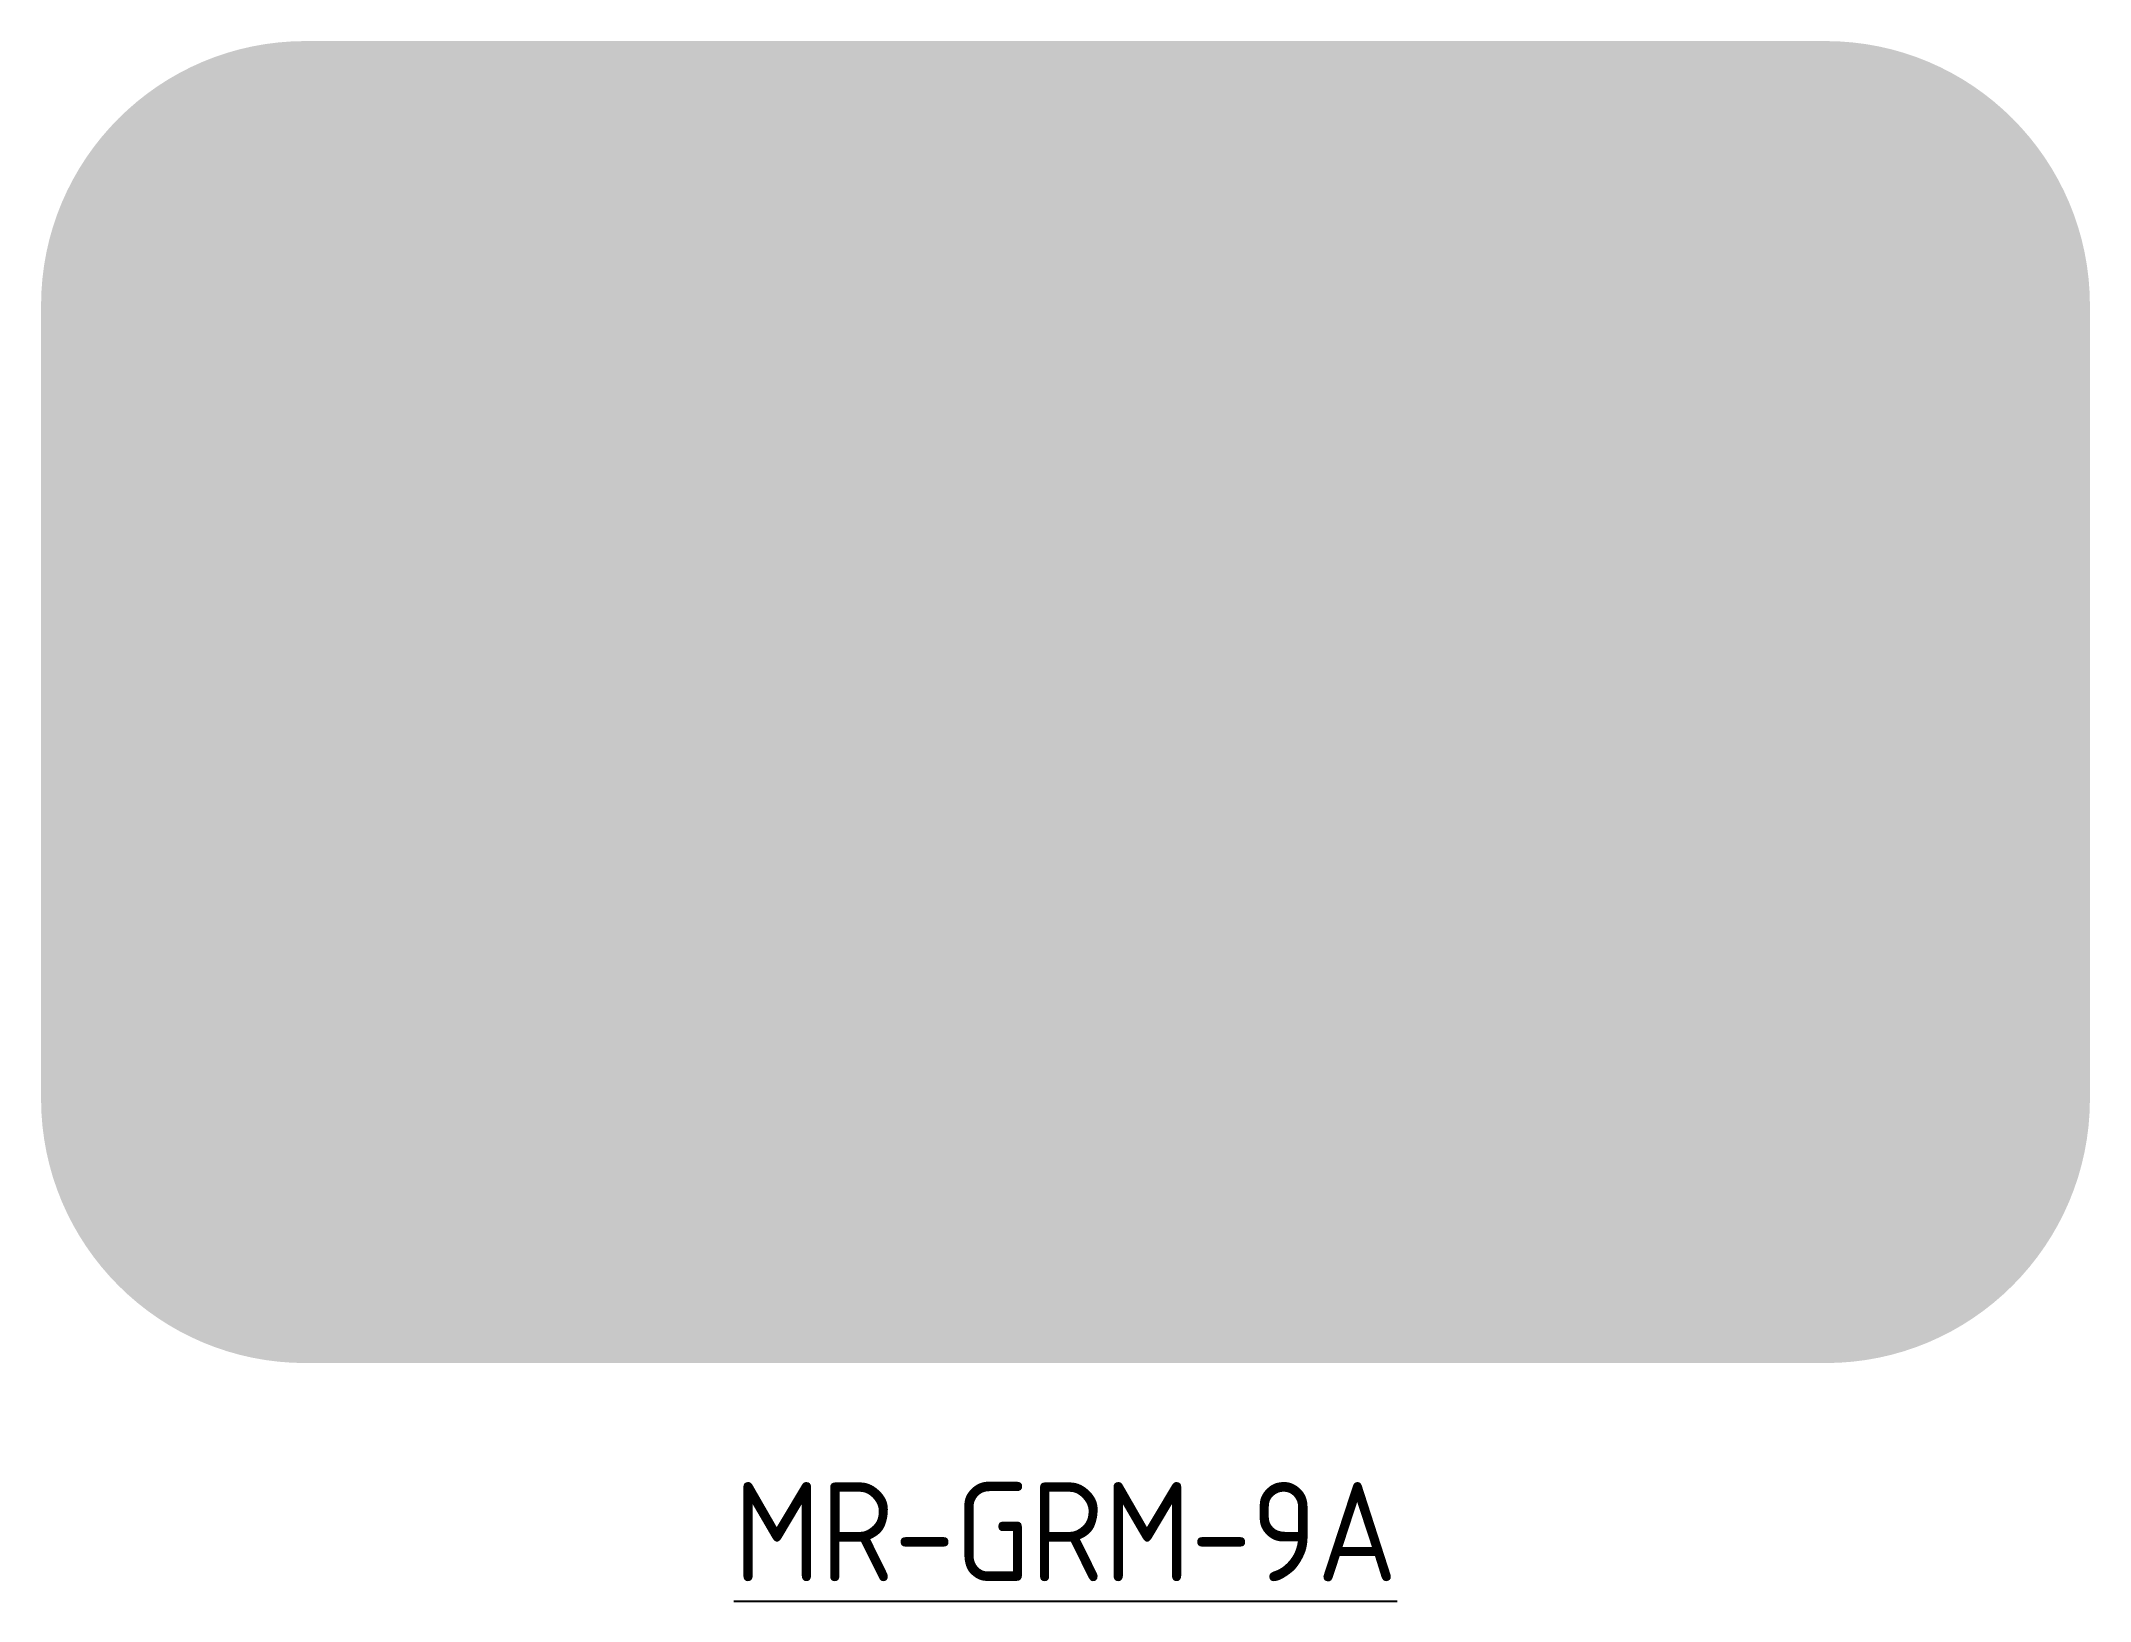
# Model space of a CAD drawing. Extents: x -31 to 31, y -7.2 to 40.
import ezdxf

# ---------------------------------------------------------------- set-up
doc = ezdxf.new("R2010")
doc.units = 0
doc.layers.add('_GREEN-ST', color=96, linetype='Continuous')
doc.layers.add('T35', color=3, linetype='Continuous')
doc.layers.add('_YELLOW', color=7, linetype='Continuous', true_color=0xfedb00)
doc.styles.add('T35', font='isocp2.shx', dxfattribs={"height": 3.5})

msp = doc.modelspace()

# ---------------------------------------------------------------- hatches: boundary and pattern name
at = {"layer": '_GREEN-ST'}
h = msp.add_hatch(color=256, dxfattribs=at)
h.dxf.hatch_style = 1
edge = h.paths.add_edge_path(flags=16)
edge.add_line((-3.1, 7), (-2.3, 22))
edge.add_line((-2.3, 22), (-8.437662841140446, 20.05601058426682))
edge.add_arc((-8.8, 21.2), 1.199999999999979, 140.3009265165264, 287.574620058453, ccw=False)
edge.add_line((-9.723291861171857, 21.96650645078417), (-0.9232918611718564, 32.56650645078417))
edge.add_arc((0, 31.8), 1.199999999999969, 39.699073483473626, 140.3009265165264, ccw=False)
edge.add_line((0.923291861171856, 32.56650645078417), (9.723291861171857, 21.96650645078426))
edge.add_arc((8.8, 21.2), 1.200000000000027, -107.57462005844337, 39.69907348347698, ccw=False)
edge.add_line((8.437662841140627, 20.05601058426673), (2.299999999999999, 22))
edge.add_line((2.3, 22), (3.100000000000001, 7))
edge.add_line((3.1, 7), (-3.1, 7))
edge = h.paths.add_edge_path()
edge.add_arc((-23, 8), 3.2, 180, 270)
edge.add_line((-23, 4.800000000000001), (23, 4.800000000000001))
edge.add_arc((23, 8), 3.2, 270, 360)
edge.add_line((26.2, 8), (26.2, 32))
edge.add_arc((23, 32), 3.2, 0, 90)
edge.add_line((23, 35.2), (-23, 35.2))
edge.add_arc((-23, 32), 3.2, 90, 180)
edge.add_line((-26.2, 32), (-26.2, 8))
at = {"layer": '_YELLOW'}
h = msp.add_hatch(color=256, dxfattribs=at)
h.dxf.hatch_style = 1
edge = h.paths.add_edge_path(flags=16)
edge.add_arc((-23, 8), 3.2, 180, 270)
edge.add_line((-23, 4.800000000000001), (23, 4.800000000000001))
edge.add_arc((23, 8), 3.2, 270, 360)
edge.add_line((26.2, 8), (26.2, 32))
edge.add_arc((23, 32), 3.2, 0, 90)
edge.add_line((23, 35.2), (-23, 35.2))
edge.add_arc((-23, 32), 3.2, 90, 180)
edge.add_line((-26.2, 32), (-26.2, 8))
edge = h.paths.add_edge_path()
edge.add_arc((-23, 8), 8, 180, 270)
edge.add_line((-23, 0), (23, 0))
edge.add_arc((23, 8), 8, 270, 360)
edge.add_line((31, 8), (31, 32))
edge.add_arc((23, 32), 8, 0, 90)
edge.add_line((23, 40), (-23, 40))
edge.add_arc((-23, 32), 8, 90, 180)
edge.add_line((-31, 32), (-31, 8))
h = msp.add_hatch(color=256, dxfattribs=at)
h.dxf.hatch_style = 1
edge = h.paths.add_edge_path()
edge.add_line((-3.1, 7), (-2.3, 22))
edge.add_line((-2.3, 22), (-8.437662841140446, 20.05601058426682))
edge.add_arc((-8.8, 21.2), 1.199999999999979, 140.3009265165264, 287.574620058453, ccw=False)
edge.add_line((-9.723291861171857, 21.96650645078417), (-0.9232918611718564, 32.56650645078417))
edge.add_arc((0, 31.8), 1.199999999999969, 39.699073483473626, 140.3009265165264, ccw=False)
edge.add_line((0.923291861171856, 32.56650645078417), (9.723291861171857, 21.96650645078426))
edge.add_arc((8.8, 21.2), 1.200000000000027, -107.57462005844337, 39.69907348347698, ccw=False)
edge.add_line((8.437662841140627, 20.05601058426673), (2.299999999999999, 22))
edge.add_line((2.3, 22), (3.100000000000001, 7))
edge.add_line((3.1, 7), (-3.1, 7))

# ---------------------------------------------------------------- texts
at = {"layer": 'T35', "insert": (0, -3.6), "char_height": 3, "attachment_point": 2, "style": 'T35'}
msp.add_mtext('{\\LMR-GRM-9A}', dxfattribs=at)

doc.saveas('drawing.dxf')
